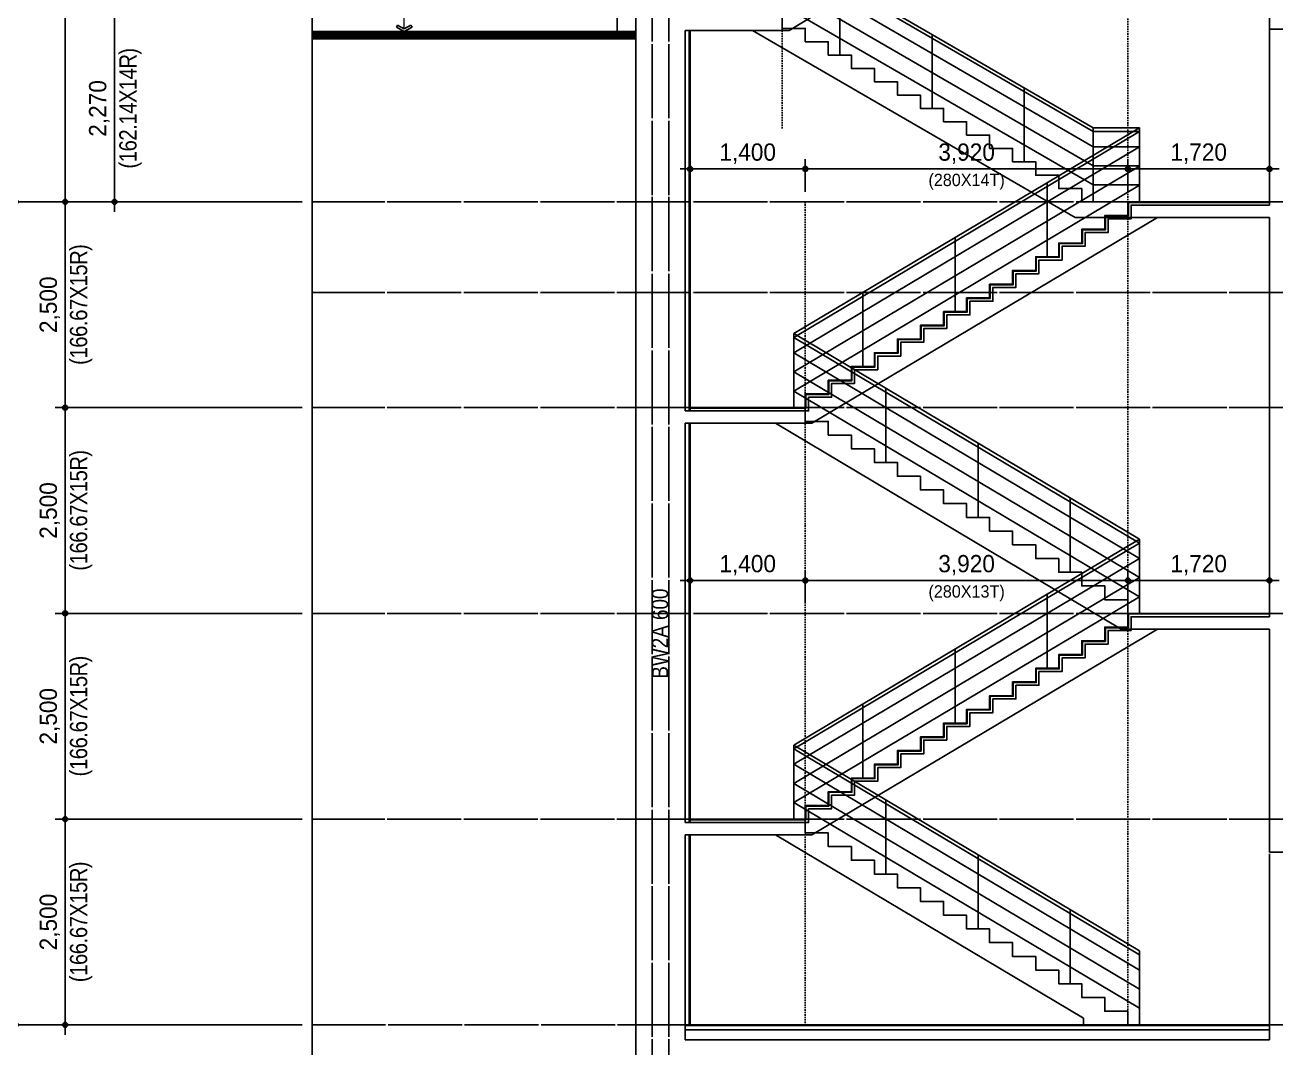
# Model space of a CAD drawing. Header units: millimetres. Extents: x 11948722 to 13111668, y -10771712 to -10232988.
# Drawn here: x 12324433 to 12339635, y -10576228 to -10563800 of the extents above; entities that cross this region are included whole.
import ezdxf
from ezdxf.enums import TextEntityAlignment as Align

# ---------------------------------------------------------------- set-up
doc = ezdxf.new("R2010")
doc.units = ezdxf.units.MM
doc.header["$LTSCALE"] = 150
doc.header["$MEASUREMENT"] = 0
doc.linetypes.add('CEN', pattern=[6.2, 6, -0.1, 0, -0.1])
doc.linetypes.add('Xref-계단단면도$0$H', pattern=[1, 0.6, -0.4])
doc.layers.get('0').update_dxf_attribs({"linetype": 'CONTINUOUS'})
doc.layers.get('Defpoints').update_dxf_attribs({"color": 117, "linetype": 'CONTINUOUS'})
for name, color, linetype in [('A-ELE-8', 8, 'CONTINUOUS'), ('A-중심선', 10, 'CEN'), ('CON-C', 2, 'CONTINUOUS'), ('ELE-8', 8, 'CONTINUOUS'), ('ELE08', 8, 'CONTINUOUS'), ('Xref-계단단면도$0$3 dim0', 7, 'CONTINUOUS'), ('Xref-계단단면도$0$A-CEIL', 6, 'CONTINUOUS'), ('Xref-계단단면도$0$A-DIM', 7, 'CONTINUOUS'), ('Xref-계단단면도$0$CON-C', 2, 'CONTINUOUS'), ('Xref-계단단면도$0$DIM', 7, 'CONTINUOUS')]:
    doc.layers.add(name, color=color, linetype=linetype)
doc.layers.add('Xref-계단단면도$0$박스', color=6, linetype='CONTINUOUS', lineweight=15)
doc.styles.add('A.NARROW', font='ARIALN.TTF')
doc.styles.add('Xref-계단단면도$0$나눔고딕 Se', font='')
doc.styles.get('Xref-계단단면도$0$나눔고딕 Se').set_extended_font_data('Dotum')
doc.dimstyles.new('Xref-계단단면도$0$A1-100', dxfattribs={"dimtxt": 3, "dimasz": 1, "dimexe": 2, "dimexo": 2, "dimgap": 1, "dimtad": 1, "dimdec": 0, "dimzin": 12, "dimdsep": 46, "dimlunit": 6, "dimtxsty": 'Xref-계단단면도$0$나눔고딕 Se', "dimblk1": 'Xref-계단단면도$0$DIMDOT', "dimblk2": 'Xref-계단단면도$0$DIMDOT', "dimsah": 1, "dimcen": -1, "dimdle": 2, "dimclrd": 256, "dimclre": 256, "dimclrt": 3, "dimadec": 0, "dimazin": 0, "dimtfac": 1, "dimtdec": 0, "dimtix": 1, "dimtmove": 2, "dimatfit": 3, "dimldrblk": 'Xref-계단단면도$0$DIMDOT', "dimfxl": 1, "dimtvp": 1, "dimtolj": 1, "dimtzin": 12, "dimlwd": -1, "dimlwe": -1, "dimarcsym": 0})

# ---------------------------------------------------------------- blocks, each defined once
blk = doc.blocks.new('Xref-계단단면도$0$DIMDOT')
at = {"color": 0}
blk.add_line((-2, 0), (2, 0), dxfattribs=at)
for radius in [0.5, 0.25]:
    blk.add_circle((0, 0), radius, dxfattribs=at)
blk = doc.blocks.new('*D481')
at = {"layer": 'Defpoints', "color": 0, "ltscale": 1200}
for p in [(12324321, -10531448), (12327921, -10531448), (12327921, -10565948)]:
    blk.add_point(p, dxfattribs=at)
at = {"layer": 'Xref-계단단면도$0$3 dim0'}
for p, q in [((12327801, -10531448), (12324201, -10531448)), ((12324321, -10565888), (12324321, -10531508)), ((12327801, -10565948), (12324201, -10565948))]:
    blk.add_line(p, q, dxfattribs=at)
at = {"layer": 'Xref-계단단면도$0$3 dim0', "ltscale": 1200, "xscale": 60, "yscale": 60, "zscale": 60}
for p, rotation in [((12324321, -10531448), 90), ((12324321, -10565948), 270)]:
    blk.add_blockref('Xref-계단단면도$0$DIMDOT', p, dxfattribs=dict(at, rotation=rotation))
at = {"layer": 'Xref-계단단면도$0$3 dim0', "color": 3, "ltscale": 1200, "insert": (12324135, -10548698), "char_height": 210, "attachment_point": 5, "rotation": 90, "style": 'Xref-계단단면도$0$나눔고딕 Se'}
blk.add_mtext('\\A1;34,500', dxfattribs=at)
blk = doc.blocks.new('*D482')
at = {"layer": 'Defpoints', "color": 0, "ltscale": 1200}
for p in [(12327921, -10565948), (12324321, -10575948), (12327921, -10575948)]:
    blk.add_point(p, dxfattribs=at)
at = {"layer": 'Xref-계단단면도$0$3 dim0'}
for p, q in [((12327801, -10565948), (12324201, -10565948)), ((12324321, -10566008), (12324321, -10575888)), ((12327801, -10575948), (12324201, -10575948))]:
    blk.add_line(p, q, dxfattribs=at)
at = {"layer": 'Xref-계단단면도$0$3 dim0', "ltscale": 1200, "xscale": 60, "yscale": 60, "zscale": 60}
for p, rotation in [((12324321, -10565948), 90), ((12324321, -10575948), 270)]:
    blk.add_blockref('Xref-계단단면도$0$DIMDOT', p, dxfattribs=dict(at, rotation=rotation))
at = {"layer": 'Xref-계단단면도$0$3 dim0', "color": 3, "ltscale": 1200, "insert": (12324135, -10570948), "char_height": 210, "attachment_point": 5, "rotation": 90, "style": 'Xref-계단단면도$0$나눔고딕 Se'}
blk.add_mtext('\\A1;10,000', dxfattribs=at)
blk = doc.blocks.new('*D493')
at = {"layer": 'Defpoints', "color": 0, "ltscale": 1200}
for p in [(12324921, -10555948), (12327921, -10555948), (12327921, -10565948)]:
    blk.add_point(p, dxfattribs=at)
at = {"layer": 'Xref-계단단면도$0$3 dim0'}
for p, q in [((12327801, -10555948), (12324801, -10555948)), ((12324921, -10565888), (12324921, -10556008)), ((12327801, -10565948), (12324801, -10565948))]:
    blk.add_line(p, q, dxfattribs=at)
at = {"layer": 'Xref-계단단면도$0$3 dim0', "ltscale": 1200, "xscale": 60, "yscale": 60, "zscale": 60}
for p, rotation in [((12324921, -10555948), 90), ((12324921, -10565948), 270)]:
    blk.add_blockref('Xref-계단단면도$0$DIMDOT', p, dxfattribs=dict(at, rotation=rotation))
at = {"layer": 'Xref-계단단면도$0$3 dim0', "color": 3, "ltscale": 1200, "insert": (12324735, -10560948), "char_height": 210, "attachment_point": 5, "rotation": 90, "style": 'Xref-계단단면도$0$나눔고딕 Se'}
blk.add_mtext('\\A1;10,000', dxfattribs=at)
blk = doc.blocks.new('*D506')
at = {"layer": 'Defpoints', "color": 0, "ltscale": 1200}
for p in [(12327921, -10563678), (12325521, -10565948), (12327921, -10565948)]:
    blk.add_point(p, dxfattribs=at)
at = {"layer": 'Xref-계단단면도$0$3 dim0'}
for p, q in [((12327801, -10563678), (12325401, -10563678)), ((12325521, -10563738), (12325521, -10565888)), ((12327801, -10565948), (12325401, -10565948))]:
    blk.add_line(p, q, dxfattribs=at)
at = {"layer": 'Xref-계단단면도$0$3 dim0', "ltscale": 1200, "xscale": 60, "yscale": 60, "zscale": 60}
for p, rotation in [((12325521, -10563678), 90), ((12325521, -10565948), 270)]:
    blk.add_blockref('Xref-계단단면도$0$DIMDOT', p, dxfattribs=dict(at, rotation=rotation))
at = {"layer": 'Xref-계단단면도$0$3 dim0', "color": 3, "ltscale": 1200, "char_height": 210, "attachment_point": 5, "rotation": 90, "style": 'Xref-계단단면도$0$나눔고딕 Se'}
for s, insert in [('\\W0.9;\\T0.95;(162.14X14R)', (12325715, -10564813)), ('\\A1;2,270', (12325335, -10564813))]:
    blk.add_mtext(s, dxfattribs=dict(at, insert=insert))
blk = doc.blocks.new('*D509')
at = {"layer": 'Defpoints', "color": 0, "ltscale": 1200}
for p in [(12327921, -10565948), (12324921, -10568448), (12327921, -10568448)]:
    blk.add_point(p, dxfattribs=at)
at = {"layer": 'Xref-계단단면도$0$3 dim0'}
for p, q in [((12327801, -10565948), (12324801, -10565948)), ((12324921, -10566008), (12324921, -10568388)), ((12327801, -10568448), (12324801, -10568448))]:
    blk.add_line(p, q, dxfattribs=at)
at = {"layer": 'Xref-계단단면도$0$3 dim0', "ltscale": 1200, "xscale": 60, "yscale": 60, "zscale": 60}
for p, rotation in [((12324921, -10565948), 90), ((12324921, -10568448), 270)]:
    blk.add_blockref('Xref-계단단면도$0$DIMDOT', p, dxfattribs=dict(at, rotation=rotation))
at = {"layer": 'Xref-계단단면도$0$3 dim0', "color": 3, "ltscale": 1200, "char_height": 210, "attachment_point": 5, "rotation": 90, "style": 'Xref-계단단면도$0$나눔고딕 Se'}
for s, insert in [('\\W0.9;\\T0.95;(166.67X15R)', (12325115, -10567198)), ('\\A1;2,500', (12324735, -10567198))]:
    blk.add_mtext(s, dxfattribs=dict(at, insert=insert))
blk = doc.blocks.new('*D510')
at = {"layer": 'Defpoints', "color": 0, "ltscale": 1200}
for p in [(12327921, -10568448), (12324921, -10570948), (12327921, -10570948)]:
    blk.add_point(p, dxfattribs=at)
at = {"layer": 'Xref-계단단면도$0$3 dim0'}
for p, q in [((12327801, -10568448), (12324801, -10568448)), ((12324921, -10568508), (12324921, -10570888)), ((12327801, -10570948), (12324801, -10570948))]:
    blk.add_line(p, q, dxfattribs=at)
at = {"layer": 'Xref-계단단면도$0$3 dim0', "ltscale": 1200, "xscale": 60, "yscale": 60, "zscale": 60}
for p, rotation in [((12324921, -10568448), 90), ((12324921, -10570948), 270)]:
    blk.add_blockref('Xref-계단단면도$0$DIMDOT', p, dxfattribs=dict(at, rotation=rotation))
at = {"layer": 'Xref-계단단면도$0$3 dim0', "color": 3, "ltscale": 1200, "char_height": 210, "attachment_point": 5, "rotation": 90, "style": 'Xref-계단단면도$0$나눔고딕 Se'}
for s, insert in [('\\W0.9;\\T0.95;(166.67X15R)', (12325115, -10569698)), ('\\A1;2,500', (12324735, -10569698))]:
    blk.add_mtext(s, dxfattribs=dict(at, insert=insert))
blk = doc.blocks.new('*D511')
at = {"layer": 'Defpoints', "color": 0, "ltscale": 1200}
for p in [(12327921, -10570948), (12324921, -10573448), (12327921, -10573448)]:
    blk.add_point(p, dxfattribs=at)
at = {"layer": 'Xref-계단단면도$0$3 dim0'}
for p, q in [((12327801, -10570948), (12324801, -10570948)), ((12324921, -10571008), (12324921, -10573388)), ((12327801, -10573448), (12324801, -10573448))]:
    blk.add_line(p, q, dxfattribs=at)
at = {"layer": 'Xref-계단단면도$0$3 dim0', "ltscale": 1200, "xscale": 60, "yscale": 60, "zscale": 60}
for p, rotation in [((12324921, -10570948), 90), ((12324921, -10573448), 270)]:
    blk.add_blockref('Xref-계단단면도$0$DIMDOT', p, dxfattribs=dict(at, rotation=rotation))
at = {"layer": 'Xref-계단단면도$0$3 dim0', "color": 3, "ltscale": 1200, "char_height": 210, "attachment_point": 5, "rotation": 90, "style": 'Xref-계단단면도$0$나눔고딕 Se'}
for s, insert in [('\\W0.9;\\T0.95;(166.67X15R)', (12325115, -10572198)), ('\\A1;2,500', (12324735, -10572198))]:
    blk.add_mtext(s, dxfattribs=dict(at, insert=insert))
blk = doc.blocks.new('*D512')
at = {"layer": 'Defpoints', "color": 0, "ltscale": 1200}
for p in [(12327921, -10573448), (12324921, -10575948), (12327921, -10575948)]:
    blk.add_point(p, dxfattribs=at)
at = {"layer": 'Xref-계단단면도$0$3 dim0'}
for p, q in [((12327801, -10573448), (12324801, -10573448)), ((12324921, -10573508), (12324921, -10575888)), ((12327801, -10575948), (12324801, -10575948))]:
    blk.add_line(p, q, dxfattribs=at)
at = {"layer": 'Xref-계단단면도$0$3 dim0', "ltscale": 1200, "xscale": 60, "yscale": 60, "zscale": 60}
for p, rotation in [((12324921, -10573448), 90), ((12324921, -10575948), 270)]:
    blk.add_blockref('Xref-계단단면도$0$DIMDOT', p, dxfattribs=dict(at, rotation=rotation))
at = {"layer": 'Xref-계단단면도$0$3 dim0', "color": 3, "ltscale": 1200, "char_height": 210, "attachment_point": 5, "rotation": 90, "style": 'Xref-계단단면도$0$나눔고딕 Se'}
for s, insert in [('\\W0.9;\\T0.95;(166.67X15R)', (12325115, -10574698)), ('\\A1;2,500', (12324735, -10574698))]:
    blk.add_mtext(s, dxfattribs=dict(at, insert=insert))
blk = doc.blocks.new('Xref-계단단면도$0$arrow1')
for p, q in [((0, 0), (0.286, 0.501)), ((0, 0), (0.286, -0.501)), ((0.165, 0), (0.41, 0.429)), ((0.165, 0), (0.41, -0.429)), ((0.286, 0.501), (0.41, 0.43)), ((0.286, -0.501), (0.41, -0.43))]:
    blk.add_line(p, q)
blk = doc.blocks.new('*D915')
at = {"layer": 'Defpoints', "color": 0, "lineweight": -3, "ltscale": 1200}
for p in [(12333915, -10565548), (12332515, -10565948), (12333915, -10565948)]:
    blk.add_point(p, dxfattribs=at)
at = {"layer": 'Xref-계단단면도$0$3 dim0'}
for p, q in [((12332515, -10565828), (12332515, -10565428)), ((12333915, -10565828), (12333915, -10565428)), ((12332575, -10565548), (12333855, -10565548))]:
    blk.add_line(p, q, dxfattribs=at)
at = {"layer": 'Xref-계단단면도$0$3 dim0', "ltscale": 1200, "xscale": 60, "yscale": 60, "zscale": 60, "rotation": 180}
blk.add_blockref('Xref-계단단면도$0$DIMDOT', (12332515, -10565548), dxfattribs=at)
at = {"layer": 'Xref-계단단면도$0$3 dim0', "ltscale": 1200, "xscale": 60, "yscale": 60, "zscale": 60}
blk.add_blockref('Xref-계단단면도$0$DIMDOT', (12333915, -10565548), dxfattribs=at)
at = {"layer": 'Xref-계단단면도$0$3 dim0', "color": 3, "ltscale": 1200, "insert": (12333215, -10565363), "char_height": 210, "attachment_point": 5, "style": 'Xref-계단단면도$0$나눔고딕 Se'}
blk.add_mtext('\\A1;1,400', dxfattribs=at)
blk = doc.blocks.new('*D916')
at = {"layer": 'Defpoints', "color": 0, "lineweight": -3, "ltscale": 1200}
for p in [(12337835, -10565548), (12333915, -10565948), (12337835, -10565948)]:
    blk.add_point(p, dxfattribs=at)
at = {"layer": 'Xref-계단단면도$0$3 dim0'}
for p, q in [((12333915, -10565828), (12333915, -10565428)), ((12337835, -10565828), (12337835, -10565428)), ((12333975, -10565548), (12337775, -10565548))]:
    blk.add_line(p, q, dxfattribs=at)
at = {"layer": 'Xref-계단단면도$0$3 dim0', "ltscale": 1200, "xscale": 60, "yscale": 60, "zscale": 60, "rotation": 180}
blk.add_blockref('Xref-계단단면도$0$DIMDOT', (12333915, -10565548), dxfattribs=at)
at = {"layer": 'Xref-계단단면도$0$3 dim0', "ltscale": 1200, "xscale": 60, "yscale": 60, "zscale": 60}
blk.add_blockref('Xref-계단단면도$0$DIMDOT', (12337835, -10565548), dxfattribs=at)
at = {"layer": 'Xref-계단단면도$0$3 dim0', "color": 3, "ltscale": 1200, "char_height": 210, "attachment_point": 5, "style": 'Xref-계단단면도$0$나눔고딕 Se'}
for s, insert in [('\\A1;3,920', (12335875, -10565363)), ('\\H0.714286x;(280X14T)', (12335875, -10565704))]:
    blk.add_mtext(s, dxfattribs=dict(at, insert=insert))
blk = doc.blocks.new('*D917')
at = {"layer": 'Defpoints', "color": 0, "lineweight": -3, "ltscale": 1200}
for p in [(12339555, -10565548), (12337835, -10565948), (12339555, -10565948)]:
    blk.add_point(p, dxfattribs=at)
at = {"layer": 'Xref-계단단면도$0$3 dim0'}
for p, q in [((12337835, -10565828), (12337835, -10565428)), ((12339555, -10565828), (12339555, -10565428)), ((12337895, -10565548), (12339495, -10565548))]:
    blk.add_line(p, q, dxfattribs=at)
at = {"layer": 'Xref-계단단면도$0$3 dim0', "ltscale": 1200, "xscale": 60, "yscale": 60, "zscale": 60, "rotation": 180}
blk.add_blockref('Xref-계단단면도$0$DIMDOT', (12337835, -10565548), dxfattribs=at)
at = {"layer": 'Xref-계단단면도$0$3 dim0', "ltscale": 1200, "xscale": 60, "yscale": 60, "zscale": 60}
blk.add_blockref('Xref-계단단면도$0$DIMDOT', (12339555, -10565548), dxfattribs=at)
at = {"layer": 'Xref-계단단면도$0$3 dim0', "color": 3, "ltscale": 1200, "insert": (12338695, -10565363), "char_height": 210, "attachment_point": 5, "style": 'Xref-계단단면도$0$나눔고딕 Se'}
blk.add_mtext('\\A1;1,720', dxfattribs=at)
blk = doc.blocks.new('*D3507')
at = {"layer": 'Defpoints', "color": 0, "lineweight": -3, "ltscale": 1200}
for p in [(12333915, -10570548), (12332515, -10570948), (12333915, -10570948)]:
    blk.add_point(p, dxfattribs=at)
at = {"layer": 'Xref-계단단면도$0$3 dim0'}
for p, q in [((12332515, -10570828), (12332515, -10570428)), ((12333915, -10570828), (12333915, -10570428)), ((12332575, -10570548), (12333855, -10570548))]:
    blk.add_line(p, q, dxfattribs=at)
at = {"layer": 'Xref-계단단면도$0$3 dim0', "ltscale": 1200, "xscale": 60, "yscale": 60, "zscale": 60, "rotation": 180}
blk.add_blockref('Xref-계단단면도$0$DIMDOT', (12332515, -10570548), dxfattribs=at)
at = {"layer": 'Xref-계단단면도$0$3 dim0', "ltscale": 1200, "xscale": 60, "yscale": 60, "zscale": 60}
blk.add_blockref('Xref-계단단면도$0$DIMDOT', (12333915, -10570548), dxfattribs=at)
at = {"layer": 'Xref-계단단면도$0$3 dim0', "color": 3, "ltscale": 1200, "insert": (12333215, -10570363), "char_height": 210, "attachment_point": 5, "style": 'Xref-계단단면도$0$나눔고딕 Se'}
blk.add_mtext('\\A1;1,400', dxfattribs=at)
blk = doc.blocks.new('*D3508')
at = {"layer": 'Defpoints', "color": 0, "lineweight": -3, "ltscale": 1200}
for p in [(12337835, -10570548), (12333915, -10570948), (12337835, -10570948)]:
    blk.add_point(p, dxfattribs=at)
at = {"layer": 'Xref-계단단면도$0$3 dim0'}
for p, q in [((12333915, -10570828), (12333915, -10570428)), ((12337835, -10570828), (12337835, -10570428)), ((12333975, -10570548), (12337775, -10570548))]:
    blk.add_line(p, q, dxfattribs=at)
at = {"layer": 'Xref-계단단면도$0$3 dim0', "ltscale": 1200, "xscale": 60, "yscale": 60, "zscale": 60, "rotation": 180}
blk.add_blockref('Xref-계단단면도$0$DIMDOT', (12333915, -10570548), dxfattribs=at)
at = {"layer": 'Xref-계단단면도$0$3 dim0', "ltscale": 1200, "xscale": 60, "yscale": 60, "zscale": 60}
blk.add_blockref('Xref-계단단면도$0$DIMDOT', (12337835, -10570548), dxfattribs=at)
at = {"layer": 'Xref-계단단면도$0$3 dim0', "color": 3, "ltscale": 1200, "char_height": 210, "attachment_point": 5, "style": 'Xref-계단단면도$0$나눔고딕 Se'}
for s, insert in [('\\A1;3,920', (12335875, -10570363)), ('\\H0.714286x;(280X13T)', (12335875, -10570704))]:
    blk.add_mtext(s, dxfattribs=dict(at, insert=insert))
blk = doc.blocks.new('*D3509')
at = {"layer": 'Defpoints', "color": 0, "lineweight": -3, "ltscale": 1200}
for p in [(12339555, -10570548), (12337835, -10570948), (12339555, -10570948)]:
    blk.add_point(p, dxfattribs=at)
at = {"layer": 'Xref-계단단면도$0$3 dim0'}
for p, q in [((12337835, -10570828), (12337835, -10570428)), ((12339555, -10570828), (12339555, -10570428)), ((12337895, -10570548), (12339495, -10570548))]:
    blk.add_line(p, q, dxfattribs=at)
at = {"layer": 'Xref-계단단면도$0$3 dim0', "ltscale": 1200, "xscale": 60, "yscale": 60, "zscale": 60, "rotation": 180}
blk.add_blockref('Xref-계단단면도$0$DIMDOT', (12337835, -10570548), dxfattribs=at)
at = {"layer": 'Xref-계단단면도$0$3 dim0', "ltscale": 1200, "xscale": 60, "yscale": 60, "zscale": 60}
blk.add_blockref('Xref-계단단면도$0$DIMDOT', (12339555, -10570548), dxfattribs=at)
at = {"layer": 'Xref-계단단면도$0$3 dim0', "color": 3, "ltscale": 1200, "insert": (12338695, -10570363), "char_height": 210, "attachment_point": 5, "style": 'Xref-계단단면도$0$나눔고딕 Se'}
blk.add_mtext('\\A1;1,720', dxfattribs=at)

msp = doc.modelspace()

# ---------------------------------------------------------------- linework, layer by layer
at = {"layer": 'A-ELE-8'}
for p, q in [((12339554.7, -10565948.2), (12339554.7, -10563848.2)), ((12339554.7, -10575948.2), (12339554.7, -10573868.2))]:
    msp.add_line(p, q, dxfattribs=at)
at = {"layer": 'A-중심선'}
for p, q in [((12332054.7, -10530548.2), (12332054.7, -10579629.2)), ((12332254.7, -10530548.2), (12332254.7, -10579629.2)), ((12345546.5, -10565948.2), (12327920.5, -10565948.2)), ((12345546.5, -10567048.2), (12327920.5, -10567048.2)), ((12345546.5, -10568448.2), (12327920.5, -10568448.2)), ((12345546.5, -10570948.2), (12327920.5, -10570948.2)), ((12345546.5, -10573448.2), (12327920.5, -10573448.2)), ((12345555.7, -10575948.2), (12327920.5, -10575948.2))]:
    msp.add_line(p, q, dxfattribs=at)
at = {"layer": 'CON-C', "ltscale": 1200}
for p, q in [((12333716.8, -10563868.2), (12338196.8, -10561138.2)), ((12339554.7, -10561138.2), (12339554.7, -10563848.2)), ((12331854.7, -10563678.2), (12331854.7, -10579838.2)), ((12332454.7, -10563868.2), (12332454.7, -10568488.2)), ((12332454.7, -10563868.2), (12332454.7, -10568488.2)), ((12332454.7, -10563868.2), (12333716.8, -10563868.2)), ((12339554.7, -10563848.2), (12339854.7, -10563848.2)), ((12339854.7, -10565948.2), (12339554.7, -10565948.2)), ((12339554.7, -10565948.2), (12339554.7, -10565988.2)), ((12333995.9, -10568638.2), (12338195.9, -10566138.2)), ((12338195.9, -10566138.2), (12339554.7, -10566138.2)), ((12339554.7, -10566138.2), (12339554.7, -10570988.2)), ((12332454.7, -10568638.2), (12333995.9, -10568638.2)), ((12332454.7, -10568638.2), (12332454.7, -10573488.2)), ((12333995.9, -10573638.2), (12338195.9, -10571138.2)), ((12338195.9, -10571138.2), (12339554.7, -10571138.2)), ((12339554.7, -10571138.2), (12339554.7, -10573848.2)), ((12332454.7, -10573638.2), (12332454.7, -10576128.2)), ((12332454.7, -10573638.2), (12333995.9, -10573638.2)), ((12332454.7, -10573638.2), (12332454.7, -10576005.2)), ((12339554.7, -10573848.2), (12339854.7, -10573848.2)), ((12339854.7, -10575948.2), (12339554.7, -10575948.2)), ((12339554.7, -10575948.2), (12339554.7, -10576128.2)), ((12332454.7, -10576128.2), (12339554.7, -10576128.2))]:
    msp.add_line(p, q, dxfattribs=at)
msp.add_lwpolyline([(12331629.7, -10563678.2), (12331854.7, -10563678.2), (12331854.7, -10563878.2), (12331629.7, -10563878.2)], close=True, dxfattribs=at)
at = {"layer": 'CON-C', "ltscale": 1200, "flags": 128}
for points in [[(12332454.7, -10568488.2), (12333954.7, -10568488.2), (12333954.7, -10568321.5), (12334234.7, -10568321.5), (12334234.7, -10568154.8), (12334514.7, -10568154.8), (12334514.7, -10567988.2), (12334794.7, -10567988.2), (12334794.7, -10567821.5), (12335074.7, -10567821.5), (12335074.7, -10567654.8), (12335354.7, -10567654.8), (12335354.7, -10567488.2), (12335634.7, -10567488.2), (12335634.7, -10567321.5), (12335914.7, -10567321.5), (12335914.7, -10567154.8), (12336194.7, -10567154.8), (12336194.7, -10566988.2), (12336474.7, -10566988.2), (12336474.7, -10566821.5), (12336754.7, -10566821.5), (12336754.7, -10566654.8), (12337034.7, -10566654.8), (12337034.7, -10566488.2), (12337314.7, -10566488.2), (12337314.7, -10566321.5), (12337594.7, -10566321.5), (12337594.7, -10566154.8), (12337874.7, -10566154.8), (12337874.7, -10565988.2), (12339554.7, -10565988.2)], [(12332454.7, -10573488.2), (12333954.7, -10573488.2), (12333954.7, -10573321.5), (12334234.7, -10573321.5), (12334234.7, -10573154.8), (12334514.7, -10573154.8), (12334514.7, -10572988.2), (12334794.7, -10572988.2), (12334794.7, -10572821.5), (12335074.7, -10572821.5), (12335074.7, -10572654.8), (12335354.7, -10572654.8), (12335354.7, -10572488.2), (12335634.7, -10572488.2), (12335634.7, -10572321.5), (12335914.7, -10572321.5), (12335914.7, -10572154.8), (12336194.7, -10572154.8), (12336194.7, -10571988.2), (12336474.7, -10571988.2), (12336474.7, -10571821.5), (12336754.7, -10571821.5), (12336754.7, -10571654.8), (12337034.7, -10571654.8), (12337034.7, -10571488.2), (12337314.7, -10571488.2), (12337314.7, -10571321.5), (12337594.7, -10571321.5), (12337594.7, -10571154.8), (12337874.7, -10571154.8), (12337874.7, -10570988.2), (12339554.7, -10570988.2)]]:
    msp.add_lwpolyline(points, dxfattribs=at)
at = {"layer": 'Defpoints', "ltscale": 1200}
msp.add_lwpolyline([(12327920.5, -10530548.2), (12345546.5, -10530548.2), (12345546.5, -10579629.2), (12327920.5, -10579629.2)], close=True, dxfattribs=at)
at = {"layer": 'ELE-8', "ltscale": 300}
for p, q in [((12333494.7, -10562778.2), (12337414.7, -10565048.2)), ((12333494.7, -10562824.4), (12337414.7, -10565094.4)), ((12333494.7, -10563009.3), (12337414.7, -10565279.3)), ((12333494.7, -10563240.4), (12337414.7, -10565510.4)), ((12334334.7, -10564164.6), (12334334.7, -10563264.6)), ((12333494.7, -10563471.5), (12337414.7, -10565741.5)), ((12332454.7, -10563868.2), (12333274.4, -10563868.2)), ((12333274.4, -10563868.2), (12337194.4, -10566138.2)), ((12335454.7, -10564813.2), (12335454.7, -10563913.2)), ((12336574.7, -10565461.7), (12336574.7, -10564561.7)), ((12337414.7, -10565948.2), (12337414.7, -10565048.2)), ((12337414.7, -10565048.2), (12337974.7, -10565048.2)), ((12337414.7, -10565094.4), (12337974.7, -10565094.4)), ((12337414.7, -10565279.3), (12337974.7, -10565279.3)), ((12337414.7, -10565510.4), (12337974.7, -10565510.4)), ((12337414.7, -10565741.5), (12337974.7, -10565741.5)), ((12337194.4, -10566138.2), (12339554.7, -10566138.2)), ((12337974.7, -10570048.2), (12333774.7, -10567548.2)), ((12333774.7, -10568448.2), (12333774.7, -10567548.2)), ((12337974.7, -10570094.7), (12333774.7, -10567594.7)), ((12337974.7, -10570280.9), (12333774.7, -10567780.9)), ((12337974.7, -10570513.7), (12333774.7, -10568013.7)), ((12337974.7, -10570746.4), (12333774.7, -10568246.4)), ((12334894.7, -10569114.8), (12334894.7, -10568214.8)), ((12332454.7, -10568638.2), (12333553.4, -10568638.2)), ((12333553.4, -10568638.2), (12337753.4, -10571138.2)), ((12336014.7, -10569781.5), (12336014.7, -10568881.5)), ((12337134.7, -10570448.2), (12337134.7, -10569548.2)), ((12337974.7, -10570948.2), (12337974.7, -10570048.2)), ((12337753.4, -10571138.2), (12339554.7, -10571138.2)), ((12337974.7, -10575048.2), (12333774.7, -10572548.2)), ((12333774.7, -10573448.2), (12333774.7, -10572548.2)), ((12337974.7, -10575094.7), (12333774.7, -10572594.7)), ((12337974.7, -10575280.9), (12333774.7, -10572780.9)), ((12337974.7, -10575513.7), (12333774.7, -10573013.7)), ((12334894.7, -10574114.8), (12334894.7, -10573214.8)), ((12337974.7, -10575746.4), (12333774.7, -10573246.4)), ((12332454.7, -10573638.2), (12333553.4, -10573638.2)), ((12333553.4, -10573638.2), (12337294.7, -10575865.1)), ((12336014.7, -10574781.5), (12336014.7, -10573881.5)), ((12337134.7, -10575448.2), (12337134.7, -10574548.2)), ((12337974.7, -10575948.2), (12337974.7, -10575048.2)), ((12337294.7, -10575865.1), (12337294.7, -10575948.2))]:
    msp.add_line(p, q, dxfattribs=at)
at = {"layer": 'ELE-8', "ltscale": 300, "flags": 128}
for points in [[(12339554.7, -10565948.2), (12337274.7, -10565948.2), (12337274.7, -10565786), (12336994.7, -10565786), (12336994.7, -10565623.9), (12336714.7, -10565623.9), (12336714.7, -10565461.7), (12336434.7, -10565461.7), (12336434.7, -10565299.6), (12336154.7, -10565299.6), (12336154.7, -10565137.4), (12335874.7, -10565137.4), (12335874.7, -10564975.3), (12335594.7, -10564975.3), (12335594.7, -10564813.2), (12335314.7, -10564813.2), (12335314.7, -10564651), (12335034.7, -10564651), (12335034.7, -10564488.9), (12334754.7, -10564488.9), (12334754.7, -10564326.7), (12334474.7, -10564326.7), (12334474.7, -10564164.6), (12334194.7, -10564164.6), (12334194.7, -10564002.4), (12333914.7, -10564002.4), (12333914.7, -10563840.3), (12333634.7, -10563840.3), (12333634.7, -10563678.2)], [(12332514.7, -10568448.2), (12333914.7, -10568448.2), (12333914.7, -10568614.8), (12334194.7, -10568614.8), (12334194.7, -10568781.5), (12334474.7, -10568781.5), (12334474.7, -10568948.2), (12334754.7, -10568948.2), (12334754.7, -10569114.8), (12335034.7, -10569114.8), (12335034.7, -10569281.5), (12335314.7, -10569281.5), (12335314.7, -10569448.2), (12335594.7, -10569448.2), (12335594.7, -10569614.8), (12335874.7, -10569614.8), (12335874.7, -10569781.5), (12336154.7, -10569781.5), (12336154.7, -10569948.2), (12336434.7, -10569948.2), (12336434.7, -10570114.8), (12336714.7, -10570114.8), (12336714.7, -10570281.5), (12336994.7, -10570281.5), (12336994.7, -10570448.2), (12337274.7, -10570448.2), (12337274.7, -10570614.8), (12337554.7, -10570614.8), (12337554.7, -10570781.5), (12337834.7, -10570781.5), (12337834.7, -10570948.2), (12339554.7, -10570948.2)], [(12332514.7, -10573448.2), (12333914.7, -10573448.2), (12333914.7, -10573614.8), (12334194.7, -10573614.8), (12334194.7, -10573781.5), (12334474.7, -10573781.5), (12334474.7, -10573948.2), (12334754.7, -10573948.2), (12334754.7, -10574114.8), (12335034.7, -10574114.8), (12335034.7, -10574281.5), (12335314.7, -10574281.5), (12335314.7, -10574448.2), (12335594.7, -10574448.2), (12335594.7, -10574614.8), (12335874.7, -10574614.8), (12335874.7, -10574781.5), (12336154.7, -10574781.5), (12336154.7, -10574948.2), (12336434.7, -10574948.2), (12336434.7, -10575114.8), (12336714.7, -10575114.8), (12336714.7, -10575281.5), (12336994.7, -10575281.5), (12336994.7, -10575448.2), (12337274.7, -10575448.2), (12337274.7, -10575614.8), (12337554.7, -10575614.8), (12337554.7, -10575781.5), (12337834.7, -10575781.5), (12337834.7, -10575948.2), (12339634.7, -10575948.2)]]:
    msp.add_lwpolyline(points, dxfattribs=at)
at = {"layer": 'ELE08'}
for p, q in [((12332454.7, -10575955.2), (12339554.7, -10575955.2)), ((12332454.7, -10576008.2), (12339554.7, -10576008.2))]:
    msp.add_line(p, q, dxfattribs=at)
at = {"layer": 'Xref-계단단면도$0$A-CEIL', "ltscale": 1200}
for p, q in [((12332504.7, -10563868.2), (12332504.7, -10568488.2)), ((12332514.7, -10563868.2), (12332514.7, -10568488.2)), ((12333774.7, -10567548.2), (12337974.7, -10565048.2)), ((12333774.7, -10567594.7), (12337974.7, -10565094.7)), ((12337974.7, -10565948.2), (12337974.7, -10565048.2)), ((12333774.7, -10567780.9), (12337974.7, -10565280.9)), ((12333774.7, -10568013.7), (12337974.7, -10565513.7)), ((12333774.7, -10568246.4), (12337974.7, -10565746.4)), ((12336854.7, -10566614.8), (12336854.7, -10565714.8)), ((12335734.7, -10567281.5), (12335734.7, -10566381.5)), ((12334614.7, -10567948.2), (12334614.7, -10567048.2)), ((12333774.7, -10568448.2), (12333774.7, -10567548.2)), ((12332504.7, -10568638.2), (12332504.7, -10573488.2)), ((12332514.7, -10568638.2), (12332514.7, -10573488.2)), ((12333774.7, -10572548.2), (12337974.7, -10570048.2)), ((12333774.7, -10572594.7), (12337974.7, -10570094.7)), ((12337974.7, -10570948.2), (12337974.7, -10570048.2)), ((12333774.7, -10572780.9), (12337974.7, -10570280.9)), ((12333774.7, -10573013.7), (12337974.7, -10570513.7)), ((12333774.7, -10573246.4), (12337974.7, -10570746.4)), ((12336854.7, -10571614.8), (12336854.7, -10570714.8)), ((12335734.7, -10572281.5), (12335734.7, -10571381.5)), ((12334614.7, -10572948.2), (12334614.7, -10572048.2)), ((12333774.7, -10573448.2), (12333774.7, -10572548.2)), ((12332504.7, -10573638.2), (12332504.7, -10575955.2)), ((12332514.7, -10573638.2), (12332514.7, -10575955.2)), ((12339554.7, -10575948.2), (12332514.7, -10575948.2))]:
    msp.add_line(p, q, dxfattribs=at)
at = {"layer": 'Xref-계단단면도$0$A-CEIL', "ltscale": 1200, "flags": 128}
for points in [[(12332514.7, -10568448.2), (12333914.7, -10568448.2), (12333914.7, -10568281.5), (12334194.7, -10568281.5), (12334194.7, -10568114.8), (12334474.7, -10568114.8), (12334474.7, -10567948.2), (12334754.7, -10567948.2), (12334754.7, -10567781.5), (12335034.7, -10567781.5), (12335034.7, -10567614.8), (12335314.7, -10567614.8), (12335314.7, -10567448.2), (12335594.7, -10567448.2), (12335594.7, -10567281.5), (12335874.7, -10567281.5), (12335874.7, -10567114.8), (12336154.7, -10567114.8), (12336154.7, -10566948.2), (12336434.7, -10566948.2), (12336434.7, -10566781.5), (12336714.7, -10566781.5), (12336714.7, -10566614.8), (12336994.7, -10566614.8), (12336994.7, -10566448.2), (12337274.7, -10566448.2), (12337274.7, -10566281.5), (12337554.7, -10566281.5), (12337554.7, -10566114.8), (12337834.7, -10566114.8), (12337834.7, -10565948.2), (12339554.7, -10565948.2)], [(12332514.7, -10568455.2), (12333921.7, -10568455.2), (12333921.7, -10568288.5), (12334201.7, -10568288.5), (12334201.7, -10568121.8), (12334481.7, -10568121.8), (12334481.7, -10567955.2), (12334761.7, -10567955.2), (12334761.7, -10567788.5), (12335041.7, -10567788.5), (12335041.7, -10567621.8), (12335321.7, -10567621.8), (12335321.7, -10567455.2), (12335601.7, -10567455.2), (12335601.7, -10567288.5), (12335881.7, -10567288.5), (12335881.7, -10567121.8), (12336161.7, -10567121.8), (12336161.7, -10566955.2), (12336441.7, -10566955.2), (12336441.7, -10566788.5), (12336721.7, -10566788.5), (12336721.7, -10566621.8), (12337001.7, -10566621.8), (12337001.7, -10566455.2), (12337281.7, -10566455.2), (12337281.7, -10566288.5), (12337561.7, -10566288.5), (12337561.7, -10566121.8), (12337841.7, -10566121.8), (12337841.7, -10565955.2), (12339554.7, -10565955.2)], [(12332514.7, -10573448.2), (12333914.7, -10573448.2), (12333914.7, -10573281.5), (12334194.7, -10573281.5), (12334194.7, -10573114.8), (12334474.7, -10573114.8), (12334474.7, -10572948.2), (12334754.7, -10572948.2), (12334754.7, -10572781.5), (12335034.7, -10572781.5), (12335034.7, -10572614.8), (12335314.7, -10572614.8), (12335314.7, -10572448.2), (12335594.7, -10572448.2), (12335594.7, -10572281.5), (12335874.7, -10572281.5), (12335874.7, -10572114.8), (12336154.7, -10572114.8), (12336154.7, -10571948.2), (12336434.7, -10571948.2), (12336434.7, -10571781.5), (12336714.7, -10571781.5), (12336714.7, -10571614.8), (12336994.7, -10571614.8), (12336994.7, -10571448.2), (12337274.7, -10571448.2), (12337274.7, -10571281.5), (12337554.7, -10571281.5), (12337554.7, -10571114.8), (12337834.7, -10571114.8), (12337834.7, -10570948.2), (12339554.7, -10570948.2)], [(12332514.7, -10573455.2), (12333921.7, -10573455.2), (12333921.7, -10573288.5), (12334201.7, -10573288.5), (12334201.7, -10573121.8), (12334481.7, -10573121.8), (12334481.7, -10572955.2), (12334761.7, -10572955.2), (12334761.7, -10572788.5), (12335041.7, -10572788.5), (12335041.7, -10572621.8), (12335321.7, -10572621.8), (12335321.7, -10572455.2), (12335601.7, -10572455.2), (12335601.7, -10572288.5), (12335881.7, -10572288.5), (12335881.7, -10572121.8), (12336161.7, -10572121.8), (12336161.7, -10571955.2), (12336441.7, -10571955.2), (12336441.7, -10571788.5), (12336721.7, -10571788.5), (12336721.7, -10571621.8), (12337001.7, -10571621.8), (12337001.7, -10571455.2), (12337281.7, -10571455.2), (12337281.7, -10571288.5), (12337561.7, -10571288.5), (12337561.7, -10571121.8), (12337841.7, -10571121.8), (12337841.7, -10570955.2), (12339554.7, -10570955.2)]]:
    msp.add_lwpolyline(points, dxfattribs=at)
at = {"layer": 'Xref-계단단면도$0$A-DIM', "color": 135, "linetype": 'Xref-계단단면도$0$H', "ltscale": 0.2}
for p, q in [((12333634.7, -10532098.2), (12333634.7, -10565063.4)), ((12337834.7, -10575948.2), (12337834.7, -10559270.6)), ((12333914.7, -10565948.2), (12333914.7, -10575948.2))]:
    msp.add_line(p, q, dxfattribs=at)
at = {"layer": 'Xref-계단단면도$0$CON-C', "color": 2}
for p, q in [((12331854.7, -10563878.2), (12327920.5, -10563878.2)), ((12331854.7, -10563888.2), (12327920.5, -10563888.2)), ((12331854.7, -10563898.2), (12327920.5, -10563898.2)), ((12331854.7, -10563908.2), (12327920.5, -10563908.2)), ((12331854.7, -10563918.2), (12327920.5, -10563918.2)), ((12331854.7, -10563928.2), (12327920.5, -10563928.2)), ((12331854.7, -10563938.2), (12327920.5, -10563938.2)), ((12331854.7, -10563948.2), (12327920.5, -10563948.2)), ((12331854.7, -10563958.2), (12327920.5, -10563958.2)), ((12331854.7, -10563968.2), (12327920.5, -10563968.2))]:
    msp.add_line(p, q, dxfattribs=at)
at = {"layer": 'Xref-계단단면도$0$박스', "ltscale": 0.1}
msp.add_line((12329041.6, -10563847.3), (12329041.6, -10563461.5), dxfattribs=at)

# ---------------------------------------------------------------- block references
at = {"layer": 'Xref-계단단면도$0$DIM', "ltscale": 0.1, "xscale": 187.5, "yscale": 187.5, "zscale": 187.5, "rotation": 90.00000000000001}
msp.add_blockref('Xref-계단단면도$0$arrow1', (12329041.6, -10563878.2), dxfattribs=at)

# ---------------------------------------------------------------- texts
at = {"layer": 'Defpoints', "style": 'A.NARROW'}
msp.add_text('BW2A 600', height=200, rotation=90, dxfattribs=at).set_placement((12332148.7, -10571741.5), align=Align.MIDDLE_LEFT)

# ---------------------------------------------------------------- dimensions: what is measured, and where the dimension line sits
at = {"layer": 'Xref-계단단면도$0$3 dim0'}
for base, p2, angle, picture, middle in [((12324320.5, -10531448.2), (12327920.5, -10531448.2), 90, '*D481', (12324135.1, -10548698.2)), ((12324920.5, -10555948.2), (12327920.5, -10555948.2), 270, '*D493', (12324735.1, -10560948.2)), ((12324320.5, -10575948.2), (12327920.5, -10575948.2), 270, '*D482', (12324135.1, -10570948.2))]:
    dim = msp.add_linear_dim(base=base, p1=(12327920.5, -10565948.2), p2=p2, angle=angle, dimstyle='Xref-계단단면도$0$A1-100', override={"dimscale": 60, "dimtxt": 3.5}, dxfattribs=at)
    dim.commit()
    dim.dimension.update_dxf_attribs({"geometry": picture, "text_midpoint": middle})
for base, p1, p2, text, picture, middle in [((12325520.5, -10565948.2), (12327920.5, -10563678.2), (12327920.5, -10565948.2), '<>\\X\\W0.9;\\T0.95;(162.14X14R)', '*D506', (12325520.5, -10564813.2)), ((12324920.5, -10568448.2), (12327920.5, -10565948.2), (12327920.5, -10568448.2), '<>\\X\\W0.9;\\T0.95;(166.67X15R)', '*D509', (12324920.5, -10567198.2)), ((12324920.5, -10570948.2), (12327920.5, -10568448.2), (12327920.5, -10570948.2), '<>\\X\\W0.9;\\T0.95;(166.67X15R)', '*D510', (12324920.5, -10569698.2)), ((12324920.5, -10573448.2), (12327920.5, -10570948.2), (12327920.5, -10573448.2), '<>\\X\\W0.9;\\T0.95;(166.67X15R)', '*D511', (12324920.5, -10572198.2)), ((12324920.5, -10575948.2), (12327920.5, -10573448.2), (12327920.5, -10575948.2), '<>\\X\\W0.9;\\T0.95;(166.67X15R)', '*D512', (12324920.5, -10574698.2))]:
    dim = msp.add_linear_dim(base=base, p1=p1, p2=p2, angle=270, text=text, dimstyle='Xref-계단단면도$0$A1-100', override={"dimscale": 60, "dimtxt": 3.5, "dimtxsty": 'Xref-계단단면도$0$나눔고딕 Se', "dimblk1": 'Xref-계단단면도$0$DIMDOT', "dimblk2": 'Xref-계단단면도$0$DIMDOT'}, dxfattribs=at)
    dim.commit()
    dim.dimension.update_dxf_attribs({"geometry": picture, "text_midpoint": middle})
for base, p1, p2, picture, middle in [((12333914.7, -10565548.2), (12332514.7, -10565948.2), (12333914.7, -10565948.2), '*D915', (12333214.7, -10565362.8)), ((12339554.7, -10565548.2), (12337834.7, -10565948.2), (12339554.7, -10565948.2), '*D917', (12338694.7, -10565362.8)), ((12333914.7, -10570548.2), (12332514.7, -10570948.2), (12333914.7, -10570948.2), '*D3507', (12333214.7, -10570362.8)), ((12339554.7, -10570548.2), (12337834.7, -10570948.2), (12339554.7, -10570948.2), '*D3509', (12338694.7, -10570362.8))]:
    dim = msp.add_linear_dim(base=base, p1=p1, p2=p2, dimstyle='Xref-계단단면도$0$A1-100', override={"dimscale": 60, "dimtxt": 3.5, "dimblk1": 'Xref-계단단면도$0$DIMDOT', "dimblk2": 'Xref-계단단면도$0$DIMDOT'}, dxfattribs=at)
    dim.commit()
    dim.dimension.update_dxf_attribs({"geometry": picture, "text_midpoint": middle})
for base, p1, p2, text, picture, middle in [((12337834.7, -10565548.2), (12333914.7, -10565948.2), (12337834.7, -10565948.2), '<>\\X\\H0.714286x;(280X14T)', '*D916', (12335874.7, -10565548.2)), ((12337834.7, -10570548.2), (12333914.7, -10570948.2), (12337834.7, -10570948.2), '<>\\X\\H0.714286x;(280X13T)', '*D3508', (12335874.7, -10570548.2))]:
    dim = msp.add_linear_dim(base=base, p1=p1, p2=p2, text=text, dimstyle='Xref-계단단면도$0$A1-100', override={"dimscale": 60, "dimtxt": 3.5, "dimtxsty": 'Xref-계단단면도$0$나눔고딕 Se', "dimblk1": 'Xref-계단단면도$0$DIMDOT', "dimblk2": 'Xref-계단단면도$0$DIMDOT'}, dxfattribs=at)
    dim.commit()
    dim.dimension.update_dxf_attribs({"geometry": picture, "text_midpoint": middle})

doc.saveas('drawing.dxf')
